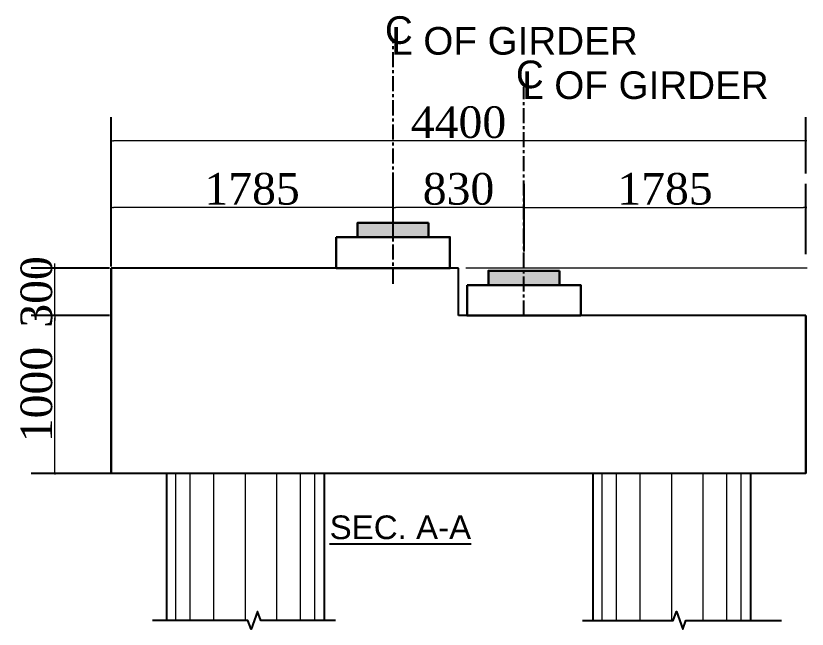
# Model space of a CAD drawing. Header units: millimetres. Extents: x -29779 to 80452, y -13100 to 39577.
# Drawn here: x -29779 to -24767, y 30696 to 34583 of the extents above; entities that cross this region are included whole.
import ezdxf

# ---------------------------------------------------------------- set-up
doc = ezdxf.new("R2010")
doc.units = ezdxf.units.MM
doc.header["$LTSCALE"] = 3
doc.linetypes.add('CENTER', pattern=[50.8, 31.75, -6.35, 6.35, -6.35])
doc.linetypes.add('HIDDEN', pattern=[9.525, 6.35, -3.175])
for name, color, linetype, lineweight in [('Abutment W Line', 6, 'Continuous', 25), ('Dimision', 4, 'Continuous', 13), ('hatch', 253, 'Continuous', 13), ('hatch nok', 253, 'Continuous', 5), ('Pire Line', 11, 'Continuous', 30)]:
    doc.layers.add(name, color=color, linetype=linetype, lineweight=lineweight)
for name, color, linetype in [('Center Line', 34, 'Continuous'), ('Pile', 11, 'Continuous'), ('Text', 7, 'Continuous')]:
    doc.layers.add(name, color=color, linetype=linetype)
doc.styles.add('ROMANS', font='arial.ttf', dxfattribs={"height": 200})
doc.styles.get("Standard").update_dxf_attribs({"font": 'times.ttf'})
doc.dimstyles.new('ISO-25', dxfattribs={"dimtxt": 15, "dimasz": 15, "dimexe": 20, "dimexo": 10.625, "dimgap": 15, "dimtad": 1, "dimdec": 1, "dimdsep": 46, "dimtxsty": 'Standard', "dimblk": 'DOT', "dimcen": 2.5, "dimclrd": 256, "dimclre": 256, "dimclrt": 256, "dimadec": 0, "dimazin": 0, "dimtfac": 1, "dimtdec": 1, "dimtix": 1, "dimtmove": 0, "dimatfit": 3, "dimldrblk": 'DOT', "dimfxl": 1, "dimlwd": -1, "dimarcsym": 0})

# ---------------------------------------------------------------- blocks, each defined once
blk = doc.blocks.new('_Dot')
at = {"color": 0, "linetype": 'ByBlock', "lineweight": -2}
blk.add_line((-0.5, 0), (-1, 0), dxfattribs=at)
at = {"color": 0, "linetype": 'ByBlock', "const_width": 0.5}
blk.add_lwpolyline([(-0.25, 0, 1), (0.25, 0, 1)], format="xyb", close=True, dxfattribs=at)
blk = doc.blocks.new('*D817')
at = {"layer": 'Defpoints', "color": 0, "ltscale": 3, "transparency": 16777216}
for p in [(-29531.5, 32683.1), (-29175.5, 32683.1), (-29125.5, 31683.1)]:
    blk.add_point(p, dxfattribs=at)
at = {"layer": 'Dimision', "color": 1, "lineweight": -2, "ltscale": 3, "transparency": 16777216}
for p, q in [((-29186.1, 32683.1), (-29681.5, 32683.1)), ((-29136.1, 31683.1), (-29681.5, 31683.1))]:
    blk.add_line(p, q, dxfattribs=at)
at = {"layer": 'Dimision', "ltscale": 3, "transparency": 16777216}
blk.add_line((-29531.5, 31698.1), (-29531.5, 32668.1), dxfattribs=at)
at = {"layer": 'Dimision', "ltscale": 3, "transparency": 16777216, "xscale": 15, "yscale": 15, "zscale": 15}
for p, rotation in [((-29531.5, 32683.1), 90), ((-29531.5, 31683.1), 270)]:
    blk.add_blockref('_Dot', p, dxfattribs=dict(at, rotation=rotation))
at = {"layer": 'Dimision', "ltscale": 3, "transparency": 16777216, "insert": (-29648.2, 32183.1), "char_height": 200, "attachment_point": 5, "rotation": 90}
blk.add_mtext('1000', dxfattribs=at)
blk = doc.blocks.new('*D818')
at = {"layer": 'Defpoints', "color": 0, "ltscale": 3, "transparency": 16777216}
for p in [(-29175.5, 33368.4), (-27390.5, 33169.9), (-29175.5, 32983.1)]:
    blk.add_point(p, dxfattribs=at)
at = {"layer": 'Dimision', "color": 1, "lineweight": -2, "ltscale": 3, "transparency": 16777216}
for p, q in [((-29175.5, 32993.7), (-29175.5, 33518.4)), ((-27390.5, 33180.6), (-27390.5, 33518.4))]:
    blk.add_line(p, q, dxfattribs=at)
at = {"layer": 'Dimision', "ltscale": 3, "transparency": 16777216}
blk.add_line((-27405.5, 33368.4), (-29160.5, 33368.4), dxfattribs=at)
at = {"layer": 'Dimision', "ltscale": 3, "transparency": 16777216, "xscale": 15, "yscale": 15, "zscale": 15, "rotation": 180}
blk.add_blockref('_Dot', (-29175.5, 33368.4), dxfattribs=at)
at = {"layer": 'Dimision', "ltscale": 3, "transparency": 16777216, "xscale": 15, "yscale": 15, "zscale": 15}
blk.add_blockref('_Dot', (-27390.5, 33368.4), dxfattribs=at)
at = {"layer": 'Dimision', "ltscale": 3, "transparency": 16777216, "insert": (-28283, 33485.4), "char_height": 200, "attachment_point": 5}
blk.add_mtext('1785', dxfattribs=at)
blk = doc.blocks.new('*D819')
at = {"layer": 'Defpoints', "color": 0, "ltscale": 3, "transparency": 16777216}
for p in [(-29175.5, 33790.9), (-24775.5, 33572.8), (-29175.5, 33474.4)]:
    blk.add_point(p, dxfattribs=at)
at = {"layer": 'Dimision', "color": 1, "lineweight": -2, "ltscale": 3, "transparency": 16777216}
for p, q in [((-29175.5, 33485), (-29175.5, 33940.9)), ((-24775.5, 33583.4), (-24775.5, 33940.9))]:
    blk.add_line(p, q, dxfattribs=at)
at = {"layer": 'Dimision', "ltscale": 3, "transparency": 16777216}
blk.add_line((-24790.5, 33790.9), (-29160.5, 33790.9), dxfattribs=at)
at = {"layer": 'Dimision', "ltscale": 3, "transparency": 16777216, "xscale": 15, "yscale": 15, "zscale": 15, "rotation": 180}
blk.add_blockref('_Dot', (-29175.5, 33790.9), dxfattribs=at)
at = {"layer": 'Dimision', "ltscale": 3, "transparency": 16777216, "xscale": 15, "yscale": 15, "zscale": 15}
blk.add_blockref('_Dot', (-24775.5, 33790.9), dxfattribs=at)
at = {"layer": 'Dimision', "ltscale": 3, "transparency": 16777216, "insert": (-26975.5, 33907.6), "char_height": 200, "attachment_point": 5}
blk.add_mtext('4400', dxfattribs=at)
blk = doc.blocks.new('*D820')
at = {"layer": 'Defpoints', "color": 0, "ltscale": 3, "transparency": 16777216}
for p in [(-24775.5, 33368.4), (-26560.5, 33079.1), (-24775.5, 33062.8)]:
    blk.add_point(p, dxfattribs=at)
at = {"layer": 'Dimision', "color": 1, "lineweight": -2, "ltscale": 3, "transparency": 16777216}
for p, q in [((-26560.5, 33089.7), (-26560.5, 33518.4)), ((-24775.5, 33073.4), (-24775.5, 33518.4))]:
    blk.add_line(p, q, dxfattribs=at)
at = {"layer": 'Dimision', "ltscale": 3, "transparency": 16777216}
blk.add_line((-26545.5, 33368.4), (-24790.5, 33368.4), dxfattribs=at)
at = {"layer": 'Dimision', "ltscale": 3, "transparency": 16777216, "xscale": 15, "yscale": 15, "zscale": 15, "rotation": 180}
blk.add_blockref('_Dot', (-26560.5, 33368.4), dxfattribs=at)
at = {"layer": 'Dimision', "ltscale": 3, "transparency": 16777216, "xscale": 15, "yscale": 15, "zscale": 15}
blk.add_blockref('_Dot', (-24775.5, 33368.4), dxfattribs=at)
at = {"layer": 'Dimision', "ltscale": 3, "transparency": 16777216, "insert": (-25668, 33485.4), "char_height": 200, "attachment_point": 5}
blk.add_mtext('1785', dxfattribs=at)
blk = doc.blocks.new('*D821')
at = {"layer": 'Defpoints', "color": 0, "ltscale": 3, "transparency": 16777216}
for p in [(-27390.5, 33368.4), (-27390.5, 33257), (-26560.5, 33163.3)]:
    blk.add_point(p, dxfattribs=at)
at = {"layer": 'Dimision', "color": 1, "lineweight": -2, "ltscale": 3, "transparency": 16777216}
for p, q in [((-27390.5, 33267.7), (-27390.5, 33518.4)), ((-26560.5, 33173.9), (-26560.5, 33518.4))]:
    blk.add_line(p, q, dxfattribs=at)
at = {"layer": 'Dimision', "ltscale": 3, "transparency": 16777216}
blk.add_line((-26575.5, 33368.4), (-27375.5, 33368.4), dxfattribs=at)
at = {"layer": 'Dimision', "ltscale": 3, "transparency": 16777216, "xscale": 15, "yscale": 15, "zscale": 15, "rotation": 180}
blk.add_blockref('_Dot', (-27390.5, 33368.4), dxfattribs=at)
at = {"layer": 'Dimision', "ltscale": 3, "transparency": 16777216, "xscale": 15, "yscale": 15, "zscale": 15}
blk.add_blockref('_Dot', (-26560.5, 33368.4), dxfattribs=at)
at = {"layer": 'Dimision', "ltscale": 3, "transparency": 16777216, "insert": (-26975.5, 33485.1), "char_height": 200, "attachment_point": 5}
blk.add_mtext('830', dxfattribs=at)
blk = doc.blocks.new('*D822')
at = {"layer": 'Defpoints', "color": 0, "ltscale": 0.25, "transparency": 16777216}
for p in [(-29531.5, 32983.1), (-29175.5, 32983.1), (-29175.5, 32683.1)]:
    blk.add_point(p, dxfattribs=at)
at = {"layer": 'Dimision', "color": 1, "lineweight": -2, "ltscale": 0.25, "transparency": 16777216}
for p, q in [((-29186.1, 32983.1), (-29681.5, 32983.1)), ((-29186.1, 32683.1), (-29681.5, 32683.1))]:
    blk.add_line(p, q, dxfattribs=at)
at = {"layer": 'Dimision', "ltscale": 0.25, "transparency": 16777216}
for p, q in [((-29531.5, 32998.1), (-29531.5, 33013.1)), ((-29531.5, 32683.1), (-29531.5, 32983.1)), ((-29531.5, 32668.1), (-29531.5, 32653.1))]:
    blk.add_line(p, q, dxfattribs=at)
at = {"layer": 'Dimision', "ltscale": 0.25, "transparency": 16777216, "xscale": 15, "yscale": 15, "zscale": 15}
for p, rotation in [((-29531.5, 32983.1), 270), ((-29531.5, 32683.1), 90)]:
    blk.add_blockref('_Dot', p, dxfattribs=dict(at, rotation=rotation))
at = {"layer": 'Dimision', "ltscale": 0.25, "transparency": 16777216, "insert": (-29648.2, 32833.1), "char_height": 200, "attachment_point": 5, "rotation": 90}
blk.add_mtext('300', dxfattribs=at)

msp = doc.modelspace()

# ---------------------------------------------------------------- hatches: boundary and pattern name
at = {"layer": 'Pire Line', "ltscale": 3}
h = msp.add_hatch(color=256, dxfattribs=at)
h.paths.add_polyline_path([(-27165.48, 33271.06), (-27390.48, 33271.06), (-27390.48, 33181.06), (-27165.48, 33181.06)])
h.paths.add_polyline_path([(-27390.48, 33271.06), (-27615.48, 33271.06), (-27615.48, 33181.06), (-27390.48, 33181.06)])
h = msp.add_hatch(color=256, dxfattribs=at)
h.paths.add_polyline_path([(-26335.98, 32967.06), (-26560.98, 32967.06), (-26560.98, 32877.06), (-26335.98, 32877.06)])
h.paths.add_polyline_path([(-26560.98, 32967.06), (-26785.98, 32967.06), (-26785.98, 32877.06), (-26560.98, 32877.06)])

# ---------------------------------------------------------------- linework, layer by layer
at = {"layer": 'Abutment W Line'}
for points in [[(-27754.93, 30751.95), (-28228.29, 30751.95), (-28248.54, 30807.59), (-28289.04, 30696.32), (-28309.29, 30751.95), (-28913.43, 30751.95)], [(-26189.35, 30751.95), (-25615.98, 30751.95), (-25595.73, 30807.59), (-25555.23, 30696.32), (-25534.98, 30751.95), (-24930.85, 30751.95)]]:
    msp.add_lwpolyline(points, dxfattribs=at)
at = {"layer": 'Center Line', "linetype": 'CENTER'}
for p, q in [((-27390.48, 32885.37), (-27390.48, 34412.91)), ((-26560.98, 32683.06), (-26560.98, 34132))]:
    msp.add_line(p, q, dxfattribs=at)
at = {"layer": 'hatch', "ltscale": 3}
for p, q in [((-28765.93, 30751.95), (-28765.93, 31683.06)), ((-28675.52, 30751.95), (-28675.52, 31683.06)), ((-28675.52, 30751.95), (-28675.52, 31683.06)), ((-28525.52, 30751.95), (-28525.52, 31683.06)), ((-28325.52, 30751.95), (-28325.52, 31683.06)), ((-28325.52, 30751.95), (-28325.52, 31683.06)), ((-28325.52, 30751.95), (-28325.52, 31683.06)), ((-28325.52, 30751.95), (-28325.52, 31683.06)), ((-28125.52, 30751.95), (-28125.52, 31683.06)), ((-27975.52, 30751.95), (-27975.52, 31683.06)), ((-27975.52, 30751.95), (-27975.52, 31683.06)), ((-27885.1, 30751.95), (-27885.1, 31683.06)), ((-26065.86, 30751.95), (-26065.86, 31683.06)), ((-25975.45, 30751.95), (-25975.45, 31683.06)), ((-25975.45, 30751.95), (-25975.45, 31683.06)), ((-25825.45, 30751.95), (-25825.45, 31683.06)), ((-25625.45, 30751.95), (-25625.45, 31683.06)), ((-25625.45, 30751.95), (-25625.45, 31683.06)), ((-25625.45, 30751.95), (-25625.45, 31683.06)), ((-25625.45, 30751.95), (-25625.45, 31683.06)), ((-25425.45, 30751.95), (-25425.45, 31683.06)), ((-25275.45, 30751.95), (-25275.45, 31683.06)), ((-25275.45, 30751.95), (-25275.45, 31683.06)), ((-25185.04, 30751.95), (-25185.04, 31683.06))]:
    msp.add_line(p, q, dxfattribs=at)
at = {"layer": 'hatch nok', "linetype": 'HIDDEN', "ltscale": 0.2}
msp.add_line((-24767.31, 32983.06), (-26929.23, 32983.06), dxfattribs=at)
at = {"layer": 'Pile', "ltscale": 3}
for p, q in [((-26975.48, 32983.06), (-29175.48, 32983.06)), ((-26975.48, 32683.06), (-26975.48, 32983.06)), ((-24775.48, 32683.06), (-26975.48, 32683.06)), ((-24775.48, 31683.06), (-29175.48, 31683.06))]:
    msp.add_line(p, q, dxfattribs=at)
for points in [[(-28825.52, 31683.06), (-28825.5, 30751.95)], [(-27825.52, 31683.06), (-27825.53, 30751.95)], [(-26125.45, 31683.06), (-26125.44, 30751.95)], [(-25125.45, 31683.06), (-25125.46, 30751.95)]]:
    msp.add_lwpolyline(points, dxfattribs=at)
at = {"layer": 'Pire Line', "ltscale": 3}
for p, q in [((-29175.48, 32983.06), (-29175.48, 31683.06)), ((-24775.48, 31683.06), (-24775.48, 32683.06))]:
    msp.add_line(p, q, dxfattribs=at)
at = {"layer": 'Pire Line', "ltscale": 5}
for points in [[(-27165.48, 33271.06), (-27615.48, 33271.06), (-27615.48, 33181.06), (-27165.48, 33181.06)], [(-26335.98, 32967.06), (-26785.98, 32967.06), (-26785.98, 32877.06), (-26335.98, 32877.06)]]:
    msp.add_lwpolyline(points, close=True, dxfattribs=at)
at = {"layer": 'Pire Line', "ltscale": 3}
for points in [[(-27750.48, 33181.06), (-27030.48, 33181.06), (-27030.48, 32983.06), (-27750.48, 32983.06)], [(-26920.98, 32877.06), (-26200.98, 32877.06), (-26200.98, 32683.06), (-26920.98, 32683.06)]]:
    msp.add_lwpolyline(points, close=True, dxfattribs=at)

# ---------------------------------------------------------------- texts
at = {"layer": 'Text', "style": 'ROMANS'}
msp.add_text('%%USEC. A-A', height=150, dxfattribs=at).set_placement((-27791.9, 31266.86))
at = {"layer": 'Text', "char_height": 175, "width": 8235.4588, "attachment_point": 1, "style": 'ROMANS'}
for s, insert in [('C', (-27441.85, 34580.21)), ('L OF GIRDER', (-27402.41, 34511.83)), ('C', (-26612.35, 34299.3)), ('L OF GIRDER', (-26572.91, 34230.91))]:
    msp.add_mtext(s, dxfattribs=dict(at, insert=insert))

# ---------------------------------------------------------------- dimensions: what is measured, and where the dimension line sits
at = {"layer": 'Dimision', "ltscale": 3}
for base, p1, p2, picture, middle in [((-29175.48, 33790.87), (-24775.48, 33572.81), (-29175.48, 33474.38), '*D819', (-26975.48, 33907.6)), ((-27390.48, 33368.37), (-26560.52, 33163.31), (-27390.48, 33257.05), '*D821', (-26975.5, 33485.1)), ((-24775.48, 33368.37), (-26560.48, 33079.12), (-24775.48, 33062.75), '*D820', (-25667.98, 33485.39))]:
    dim = msp.add_linear_dim(base=base, p1=p1, p2=p2, dimstyle='ISO-25', override={"dimtxt": 200, "dimexe": 150, "dimclre": 1}, dxfattribs=at)
    dim.commit()
    dim.dimension.update_dxf_attribs({"geometry": picture, "text_midpoint": middle})
for base, p1, p2, angle, picture, middle in [((-29175.48, 33368.37), (-27390.48, 33169.94), (-29175.48, 32983.06), 180, '*D818', (-28282.98, 33485.39)), ((-29531.49, 32683.06), (-29125.48, 31683.06), (-29175.48, 32683.06), 90, '*D817', (-29648.22, 32183.06))]:
    dim = msp.add_linear_dim(base=base, p1=p1, p2=p2, angle=angle, dimstyle='ISO-25', override={"dimtxt": 200, "dimexe": 150, "dimclre": 1}, dxfattribs=at)
    dim.commit()
    dim.dimension.update_dxf_attribs({"geometry": picture, "text_midpoint": middle})
at = {"layer": 'Dimision', "ltscale": 0.25}
dim = msp.add_linear_dim(base=(-29531.49, 32983.06), p1=(-29175.48, 32683.06), p2=(-29175.48, 32983.06), angle=90, dimstyle='ISO-25', override={"dimtxt": 200, "dimexe": 150, "dimclre": 1, "dimtmove": 1}, dxfattribs=at)
dim.commit()
dim.dimension.update_dxf_attribs({"geometry": '*D822', "text_midpoint": (-29648.22, 32833.06)})

doc.saveas('drawing.dxf')
